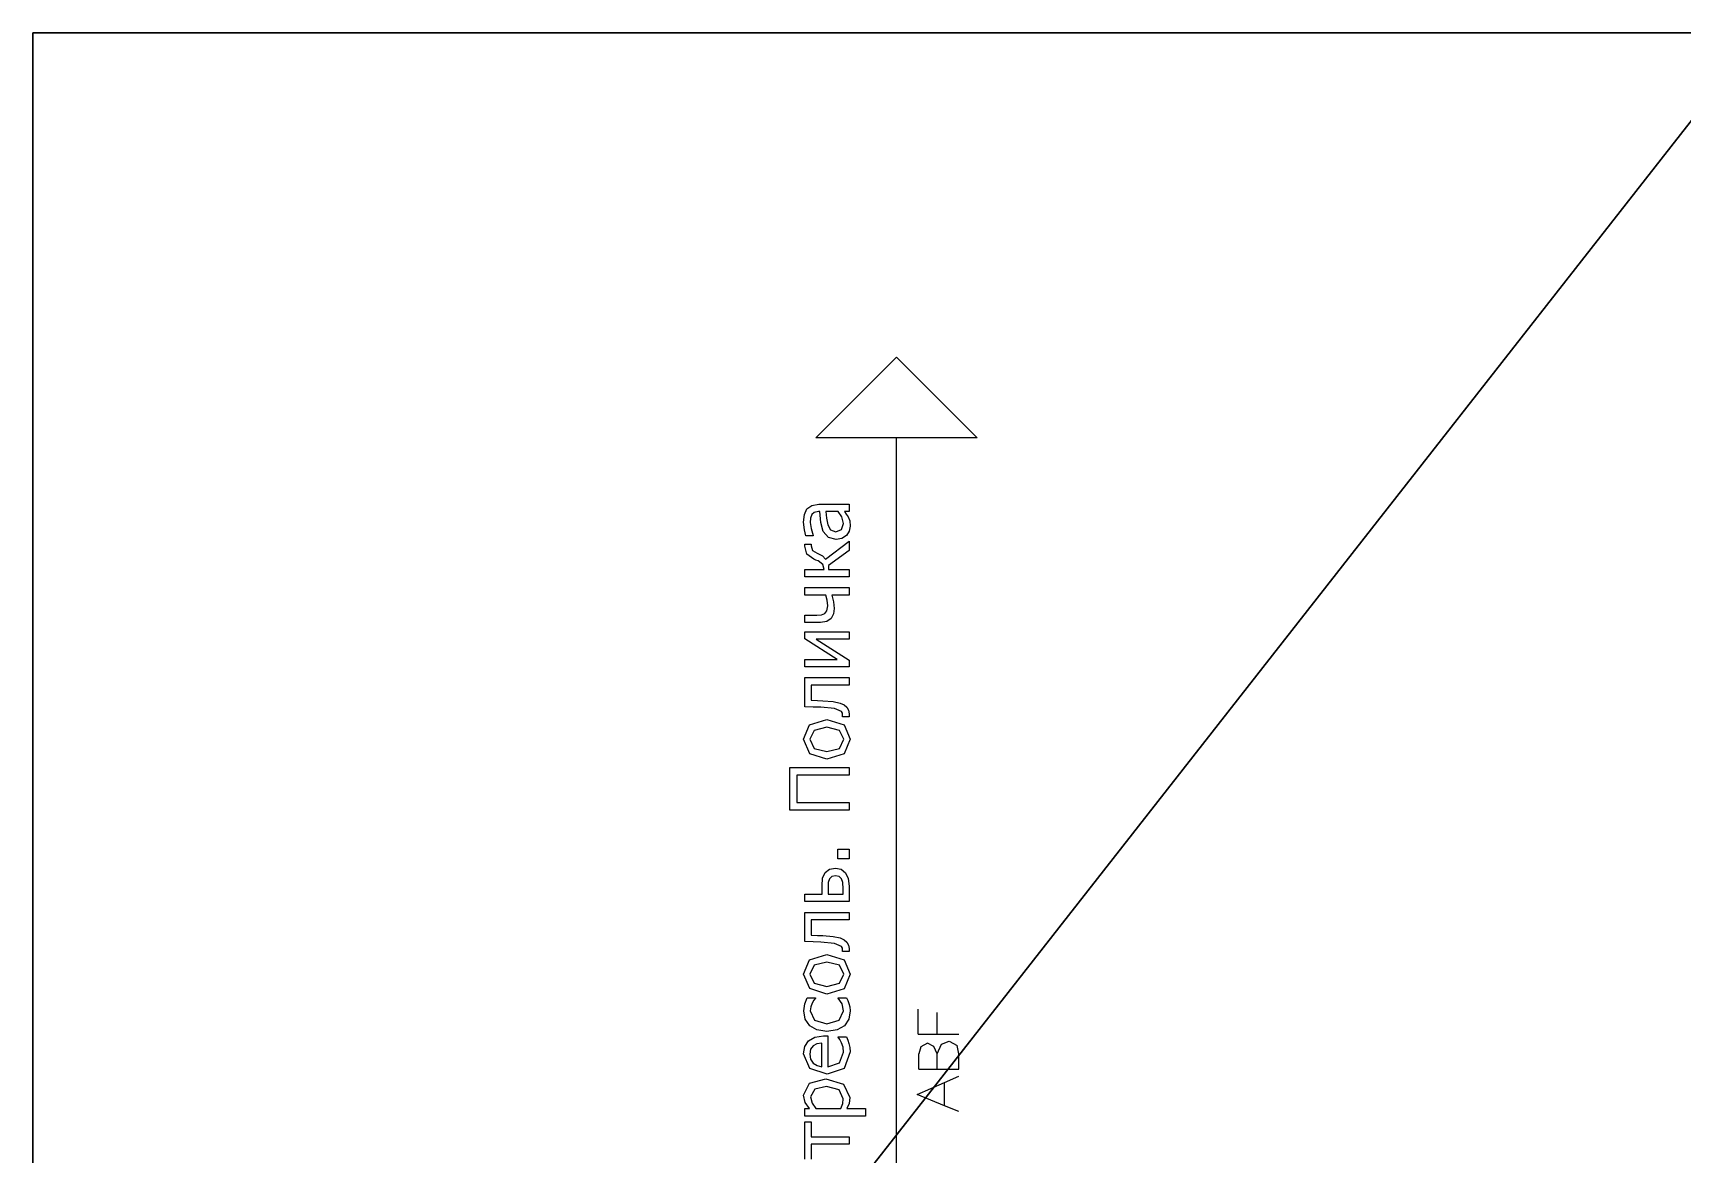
# Model space of a CAD drawing. Header units: millimetres. Extents: x -3650 to 26, y -486 to 1271.
# Drawn here: x -2430 to -1857, y 376 to 766 of the extents above; entities that cross this region are included whole.
import ezdxf

# ---------------------------------------------------------------- set-up
doc = ezdxf.new("R2010")
doc.units = ezdxf.units.MM
doc.header["$LTSCALE"] = 25.4
doc.layers.get('0').update_dxf_attribs({"true_color": 0xffffff})
doc.layers.add('ABF_cuttingLines', color=190, linetype='Continuous', true_color=0x9900ff)
doc.layers.add('ABF_Label', color=252, linetype='Continuous', true_color=0x777799)

# ---------------------------------------------------------------- blocks, each defined once
blk = doc.blocks.new('Group67#1')
at = {"layer": 'ABF_Label', "color": 0}
for p, q in [((71.67, 10.47), (71.67, 23.51)), ((71.67, 23.51), (81.14, 23.51)), ((79.4, 21.97), (73.4, 21.97)), ((73.4, 21.97), (73.4, 10.47)), ((79.4, 10.47), (79.4, 21.97)), ((81.14, 23.51), (81.14, 10.47)), ((-5.34, 20.25), (2.96, 20.25)), ((-2.01, 18.8), (-5.34, 18.8)), ((-2.01, 10.47), (-2.01, 18.8)), ((2.96, 18.8), (-0.36, 18.8)), ((-0.36, 18.8), (-0.36, 10.47)), ((2.96, 20.25), (2.96, 18.8)), ((4.19, 6.86), (4.19, 20.25)), ((4.19, 20.25), (5.84, 20.25)), ((5.84, 20.25), (5.84, 19.23)), ((5.84, 19.23), (7.2, 20.15)), ((7.08, 18.64), (5.84, 17.84)), ((8.43, 18.95), (7.08, 18.64)), ((7.2, 20.15), (8.83, 20.52)), ((10.16, 18.03), (8.43, 18.95)), ((8.83, 20.52), (11.46, 19.19)), ((11.46, 19.19), (12.4, 15.62)), ((13.43, 15.3), (14.68, 19.11)), ((14.68, 19.11), (17.96, 20.52)), ((15.91, 18.39), (15.35, 17.54)), ((16.75, 18.97), (15.91, 18.39)), ((17.86, 19.16), (16.75, 18.97)), ((18.98, 18.97), (17.86, 19.16)), ((17.96, 20.52), (19.57, 20.26)), ((19.72, 18.41), (18.98, 18.97)), ((19.57, 20.26), (20.8, 19.44)), ((20.12, 17.6), (19.72, 18.41)), ((20.8, 19.44), (21.6, 18.06)), ((23.22, 17.57), (24.14, 19.15)), ((24.14, 19.15), (25.58, 20.13)), ((27.41, 19.05), (25.36, 18.08)), ((25.58, 20.13), (27.44, 20.48)), ((28.3, 18.92), (27.41, 19.05)), ((27.44, 20.48), (28.99, 20.25)), ((29.11, 18.61), (28.3, 18.92)), ((28.99, 20.25), (30.33, 19.72)), ((29.78, 18.22), (29.11, 18.61)), ((30.23, 17.88), (29.78, 18.22)), ((30.33, 19.72), (30.33, 17.88)), ((31.13, 15.35), (32.34, 19.16)), ((32.34, 19.16), (35.51, 20.52)), ((35.51, 19.1), (33.53, 18.18)), ((35.51, 20.52), (38.68, 19.17)), ((37.48, 18.18), (35.51, 19.1)), ((38.68, 19.17), (39.87, 15.35)), ((42.57, 16.68), (42.64, 18.38)), ((42.64, 18.38), (42.69, 20.25)), ((42.69, 20.25), (49.14, 20.25)), ((44.13, 18.87), (44.08, 17.47)), ((47.49, 18.87), (44.13, 18.87)), ((47.49, 10.47), (47.49, 18.87)), ((49.14, 20.25), (49.14, 10.47)), ((51.52, 10.47), (51.52, 20.25)), ((51.52, 20.25), (53.17, 20.25)), ((53.17, 20.25), (53.17, 16.44)), ((82.96, 15.35), (84.16, 19.16)), ((84.16, 19.16), (87.34, 20.52)), ((87.34, 19.1), (85.35, 18.18)), ((87.34, 20.52), (90.51, 19.17)), ((89.31, 18.18), (87.34, 19.1)), ((90.51, 19.17), (91.7, 15.35)), ((94.4, 16.68), (94.46, 18.38)), ((94.46, 18.38), (94.52, 20.25)), ((94.52, 20.25), (100.97, 20.25)), ((95.96, 18.87), (95.9, 17.47)), ((99.32, 18.87), (95.96, 18.87)), ((99.32, 10.47), (99.32, 18.87)), ((100.97, 20.25), (100.97, 10.47)), ((103.35, 10.47), (103.35, 20.25)), ((103.35, 20.25), (104.98, 20.25)), ((104.98, 20.25), (104.98, 13.07)), ((104.98, 13.07), (109.53, 20.25)), ((109.53, 20.25), (111.07, 20.25)), ((111.07, 20.25), (111.07, 10.47)), ((113.1, 16.74), (113.1, 20.25)), ((113.1, 20.25), (114.75, 20.25)), ((114.75, 20.25), (114.75, 17.6)), ((119.17, 15.57), (119.17, 20.25)), ((119.17, 20.25), (120.81, 20.25)), ((120.81, 20.25), (120.81, 10.47)), ((123.19, 10.47), (123.19, 20.25)), ((123.19, 20.25), (124.84, 20.25)), ((124.84, 20.25), (124.84, 15.99)), ((126.91, 17.77), (127.1, 18.28)), ((127.1, 18.28), (128.17, 19.8)), ((128.17, 19.8), (129.95, 20.25)), ((128.98, 18.55), (128.4, 17.51)), ((130.02, 18.83), (128.98, 18.55)), ((129.95, 20.25), (130.39, 20.25)), ((130.39, 18.83), (130.02, 18.83)), ((130.39, 20.25), (130.39, 18.83)), ((132.24, 20.04), (133.55, 20.33)), ((132.24, 18.37), (132.24, 20.04)), ((132.34, 18.37), (132.24, 18.37)), ((133.88, 18.86), (132.34, 18.37)), ((133.55, 20.33), (135.23, 20.49)), ((135.22, 19.03), (133.88, 18.86)), ((136.16, 18.97), (135.22, 19.03)), ((135.23, 20.49), (136.93, 20.33)), ((136.93, 18.7), (136.16, 18.97)), ((136.93, 20.33), (138.17, 19.76)), ((137.42, 18.15), (136.93, 18.7)), ((138.17, 19.76), (138.97, 18.72)), ((138.97, 18.72), (139.23, 17.16)), ((5.84, 17.84), (5.84, 12.3)), ((9.99, 12.69), (10.7, 15.43)), ((10.7, 15.43), (10.16, 18.03)), ((12.4, 15.62), (11.23, 11.72)), ((14.72, 11.56), (13.43, 15.3)), ((15.35, 17.54), (15.1, 16.45)), ((15.1, 16.45), (20.28, 16.45)), ((21.88, 15.19), (15.1, 15.19)), ((15.1, 15.19), (15.96, 12.58)), ((20.28, 16.45), (20.12, 17.6)), ((21.6, 18.06), (21.88, 16.08)), ((21.88, 16.08), (21.88, 15.19)), ((22.87, 15.35), (23.22, 17.57)), ((23.21, 13.09), (22.87, 15.35)), ((25.36, 18.08), (24.58, 15.35)), ((24.58, 15.35), (25.33, 12.64)), ((30.33, 17.88), (30.23, 17.88)), ((32.3, 11.58), (31.13, 15.35)), ((33.53, 18.18), (32.83, 15.35)), ((32.83, 15.35), (33.53, 12.56)), ((38.17, 15.35), (37.48, 18.18)), ((37.48, 12.55), (38.17, 15.35)), ((39.87, 15.35), (38.68, 11.54)), ((42.28, 13.68), (42.57, 16.68)), ((44.03, 16.26), (43.85, 13.95)), ((44.08, 17.47), (44.03, 16.26)), ((53.17, 16.44), (54.99, 16.44)), ((54.4, 15.11), (53.17, 15.11)), ((53.17, 15.11), (53.17, 11.78)), ((55.74, 15.06), (54.4, 15.11)), ((54.99, 16.44), (56.7, 16.33)), ((56.58, 14.8), (55.74, 15.06)), ((57.08, 14.25), (56.58, 14.8)), ((56.7, 16.33), (57.92, 15.77)), ((57.92, 15.77), (58.68, 14.8)), ((58.68, 14.8), (58.93, 13.5)), ((84.13, 11.58), (82.96, 15.35)), ((85.35, 18.18), (84.66, 15.35)), ((84.66, 15.35), (85.35, 12.56)), ((89.3, 12.55), (90, 15.35)), ((90, 15.35), (89.31, 18.18)), ((91.7, 15.35), (90.51, 11.54)), ((94.11, 13.68), (94.4, 16.68)), ((95.85, 16.26), (95.67, 13.95)), ((95.9, 17.47), (95.85, 16.26)), ((109.44, 17.76), (104.84, 10.47)), ((109.44, 10.47), (109.44, 17.76)), ((113.34, 15.38), (113.1, 16.74)), ((114, 14.44), (113.34, 15.38)), ((114.75, 17.6), (114.8, 16.57)), ((114.8, 16.57), (115.09, 15.83)), ((115.09, 15.83), (115.7, 15.35)), ((115.7, 15.35), (116.77, 15.19)), ((116.77, 15.19), (118.01, 15.3)), ((118.01, 15.3), (119.17, 15.57)), ((124.84, 15.99), (125.93, 16.26)), ((125.66, 14.98), (124.84, 14.98)), ((124.84, 14.98), (124.84, 10.47)), ((129.02, 10.47), (125.66, 14.98)), ((125.93, 16.26), (126.7, 17.26)), ((126.7, 17.26), (126.91, 17.77)), ((127.82, 16.32), (127.08, 15.67)), ((127.08, 15.67), (131.07, 10.47)), ((128.4, 17.51), (127.82, 16.32)), ((131.44, 13.3), (131.87, 15.03)), ((131.87, 15.03), (133.23, 16.17)), ((133.57, 14.57), (133.14, 13.41)), ((133.23, 16.17), (135.18, 16.69)), ((134.66, 15.19), (133.57, 14.57)), ((136.11, 15.45), (134.66, 15.19)), ((135.18, 16.69), (137.59, 16.9)), ((137.59, 15.59), (136.11, 15.45)), ((137.59, 17.22), (137.42, 18.15)), ((137.59, 16.9), (137.59, 17.22)), ((137.59, 12.88), (137.59, 15.59)), ((139.23, 17.16), (139.23, 10.47)), ((5.84, 12.3), (6.95, 11.87)), ((6.99, 10.44), (5.84, 10.96)), ((5.84, 10.96), (5.84, 6.86)), ((6.95, 11.87), (8, 11.75)), ((8, 11.75), (9.99, 12.69)), ((11.23, 11.72), (8.27, 10.27)), ((18.35, 10.24), (14.72, 11.56)), ((15.96, 12.58), (18.34, 11.68)), ((18.34, 11.68), (19.4, 11.8)), ((19.4, 11.8), (20.34, 12.11)), ((20.34, 12.11), (21.1, 12.5)), ((21.7, 11.06), (20.98, 10.78)), ((21.1, 12.5), (21.6, 12.86)), ((21.6, 12.86), (21.7, 12.86)), ((21.7, 12.86), (21.7, 11.06)), ((24.14, 11.5), (23.21, 13.09)), ((25.59, 10.56), (24.14, 11.5)), ((25.33, 12.64), (27.41, 11.68)), ((27.41, 11.68), (28.94, 12.01)), ((28.94, 12.01), (30.23, 12.87)), ((30.33, 11.02), (29.71, 10.74)), ((30.23, 12.87), (30.33, 12.87)), ((30.33, 12.87), (30.33, 11.02)), ((35.51, 10.2), (32.3, 11.58)), ((33.53, 12.56), (35.51, 11.61)), ((35.51, 11.61), (37.48, 12.55)), ((38.68, 11.54), (35.51, 10.2)), ((40.5, 10.47), (40.5, 11.9)), ((40.5, 11.9), (40.59, 11.9)), ((40.59, 11.9), (40.72, 11.89)), ((40.72, 11.89), (40.87, 11.89)), ((40.87, 11.89), (41.28, 11.95)), ((41.28, 11.95), (41.64, 12.17)), ((41.64, 12.17), (42.28, 13.68)), ((42.58, 10.97), (41.94, 10.58)), ((43.1, 11.56), (42.58, 10.97)), ((43.53, 12.46), (43.1, 11.56)), ((43.85, 13.95), (43.53, 12.46)), ((53.17, 11.78), (54.36, 11.78)), ((54.36, 11.78), (55.72, 11.85)), ((55.72, 11.85), (56.55, 12.14)), ((56.55, 12.14), (57.07, 12.68)), ((57.87, 11.27), (56.64, 10.65)), ((57.07, 12.68), (57.23, 13.47)), ((57.23, 13.47), (57.08, 14.25)), ((58.65, 12.21), (57.87, 11.27)), ((58.93, 13.5), (58.65, 12.21)), ((60.97, 10.47), (60.97, 12.96)), ((60.97, 12.96), (63.07, 12.96)), ((63.07, 12.96), (63.07, 10.47)), ((87.34, 10.2), (84.13, 11.58)), ((85.35, 12.56), (87.34, 11.61)), ((87.34, 11.61), (89.3, 12.55)), ((90.51, 11.54), (87.34, 10.2)), ((92.33, 10.47), (92.33, 11.9)), ((92.33, 11.9), (92.42, 11.9)), ((92.42, 11.9), (92.54, 11.89)), ((92.54, 11.89), (92.7, 11.89)), ((92.7, 11.89), (93.11, 11.95)), ((93.11, 11.95), (93.47, 12.17)), ((93.47, 12.17), (94.11, 13.68)), ((94.4, 10.97), (93.77, 10.58)), ((94.93, 11.56), (94.4, 10.97)), ((95.35, 12.46), (94.93, 11.56)), ((95.67, 13.95), (95.35, 12.46)), ((115.02, 13.91), (114, 14.44)), ((116.23, 13.75), (115.02, 13.91)), ((117.67, 13.89), (116.23, 13.75)), ((119.17, 14.29), (117.67, 13.89)), ((119.17, 10.47), (119.17, 14.29)), ((131.68, 12.06), (131.44, 13.3)), ((132.31, 11.06), (131.68, 12.06)), ((133.27, 10.42), (132.31, 11.06)), ((133.14, 13.41), (133.62, 12.14)), ((133.62, 12.14), (135, 11.71)), ((135, 11.71), (136.41, 12.05)), ((137.05, 11.09), (136.4, 10.67)), ((136.41, 12.05), (137.59, 12.88)), ((137.59, 11.51), (137.05, 11.09)), ((137.59, 10.47), (137.59, 11.51)), ((-0.36, 10.47), (-2.01, 10.47)), ((8.27, 10.27), (6.99, 10.44)), ((19.34, 10.31), (18.35, 10.24)), ((20.21, 10.51), (19.34, 10.31)), ((20.98, 10.78), (20.21, 10.51)), ((27.44, 10.25), (25.59, 10.56)), ((28.29, 10.31), (27.44, 10.25)), ((29.05, 10.5), (28.29, 10.31)), ((29.71, 10.74), (29.05, 10.5)), ((40.81, 10.46), (40.5, 10.47)), ((41.17, 10.45), (40.81, 10.46)), ((41.94, 10.58), (41.17, 10.45)), ((49.14, 10.47), (47.49, 10.47)), ((54.95, 10.47), (51.52, 10.47)), ((56.64, 10.65), (54.95, 10.47)), ((63.07, 10.47), (60.97, 10.47)), ((73.4, 10.47), (71.67, 10.47)), ((81.14, 10.47), (79.4, 10.47)), ((92.64, 10.46), (92.33, 10.47)), ((92.99, 10.45), (92.64, 10.46)), ((93.77, 10.58), (92.99, 10.45)), ((100.97, 10.47), (99.32, 10.47)), ((104.84, 10.47), (103.35, 10.47)), ((111.07, 10.47), (109.44, 10.47)), ((120.81, 10.47), (119.17, 10.47)), ((124.84, 10.47), (123.19, 10.47)), ((131.07, 10.47), (129.02, 10.47)), ((134.41, 10.2), (133.27, 10.42)), ((135.56, 10.32), (134.41, 10.2)), ((136.4, 10.67), (135.56, 10.32)), ((139.23, 10.47), (137.59, 10.47)), ((5.84, 6.86), (4.19, 6.86)), ((-120.87, 0), (153.89, 0)), ((6.49, -10.57), (8.95, -4.58)), ((8.95, -4.58), (11.61, -10.57)), ((14.53, -4.88), (17.96, -4.88)), ((14.53, -4.88), (14.53, -8.98)), ((19.51, -5.38), (17.96, -4.88)), ((20.29, -6.84), (19.51, -5.38)), ((19.55, -8.25), (20.29, -6.84)), ((22.27, -4.79), (22.27, -8.97)), ((22.27, -4.79), (27.81, -4.79)), ((5.21, -13.72), (6.49, -10.57)), ((6.49, -10.57), (11.61, -10.57)), ((11.61, -10.57), (13.01, -13.72)), ((14.53, -8.98), (14.53, -13.72)), ((14.53, -8.98), (17.96, -8.98)), ((17.96, -8.98), (19.55, -8.25)), ((17.96, -8.98), (20.04, -9.9)), ((20.04, -9.9), (20.74, -11.59)), ((22.27, -8.97), (27.09, -8.97)), ((22.27, -8.97), (22.27, -13.72)), ((14.53, -13.72), (17.96, -13.72)), ((17.96, -13.72), (19.76, -13.36)), ((20.74, -11.59), (19.76, -13.36))]:
    blk.add_line(p, q, dxfattribs=at)
blk.add_polyline3d([(153.89, 17.78, 0), (171.67, 0, 0), (153.89, -17.78, 0), (153.89, 17.78, 0)], close=True, dxfattribs=at)
blk = doc.blocks.new('Group103#1')
at = {"layer": 'ABF_cuttingLines', "color": 0}
blk.add_polyline3d([(0, 486, 0), (600, 486, 0), (600, 1252, 0), (0, 1252, 0), (0, 486, 0)], close=True, dxfattribs=at)
blk = doc.blocks.new('______ 1. ___#18')
at = {"layer": 'ABF_cuttingLines', "color": 0}
for p, q in [((0, 1252), (0, 486)), ((600, 1252), (0, 1252)), ((600, 1252, 18), (0, 1252, 18)), ((0, 1252, 18), (0, 486, 18)), ((600, 1252), (0, 1252)), ((0, 1252), (0, 1252, 18)), ((600, 1252, 18), (0, 1252, 18)), ((0, 1252), (0, 486)), ((0, 1252, 18), (0, 486, 18)), ((0, 1252), (0, 1252, 18))]:
    blk.add_line(p, q, dxfattribs=at)
blk.add_blockref('Group103#1', (0, 0, 18), dxfattribs=at)
at = {"layer": 'ABF_Label', "color": 0, "xscale": 1.574803149606299, "yscale": 1.574803149606299, "rotation": 90}
blk.add_blockref('Group67#1', (300, 869, 18), dxfattribs=at)
at = {"color": 0}
mesh = blk.add_polyface(dxfattribs=at)
corners = [(600, 1252), (0, 486), (0, 1252), (600, 486)]
mesh.append_faces([[corners[k] for k in face] for face in [(0, 1, 2), (1, 0, 3)]], dxfattribs={"vtx0": -1, "color": 0})
at = {"color": 7, "true_color": 0xffffff}
mesh = blk.add_polyface(dxfattribs=at)
corners = [(0, 486, 18), (600, 1252, 18), (0, 1252, 18), (600, 486, 18)]
mesh.append_faces([[corners[k] for k in face] for face in [(0, 1, 2), (1, 0, 3)]], dxfattribs={"vtx0": -1, "color": 7})
at = {"color": 0}
mesh = blk.add_polyface(dxfattribs=at)
corners = [(0, 1252, 18), (600, 1252), (0, 1252), (600, 1252, 18)]
mesh.append_faces([[corners[k] for k in face] for face in [(0, 1, 2), (1, 0, 3)]], dxfattribs={"vtx0": -1, "color": 0})
mesh = blk.add_polyface(dxfattribs=at)
corners = [(0, 1252, 18), (0, 486), (0, 486, 18), (0, 1252)]
mesh.append_faces([[corners[k] for k in face] for face in [(0, 1, 2), (1, 0, 3)]], dxfattribs={"vtx0": -1, "color": 0})
blk = doc.blocks.new('_._KRONOSPAN_7045_SU____18__THICKNESS_18')
at = {"color": 0}
blk.add_blockref('______ 1. ___#18', (-2430, -486), dxfattribs=at)

msp = doc.modelspace()

# ---------------------------------------------------------------- block references
at = {"color": 0}
msp.add_blockref('_._KRONOSPAN_7045_SU____18__THICKNESS_18', (0, 0), dxfattribs=at)

doc.saveas('drawing.dxf')
